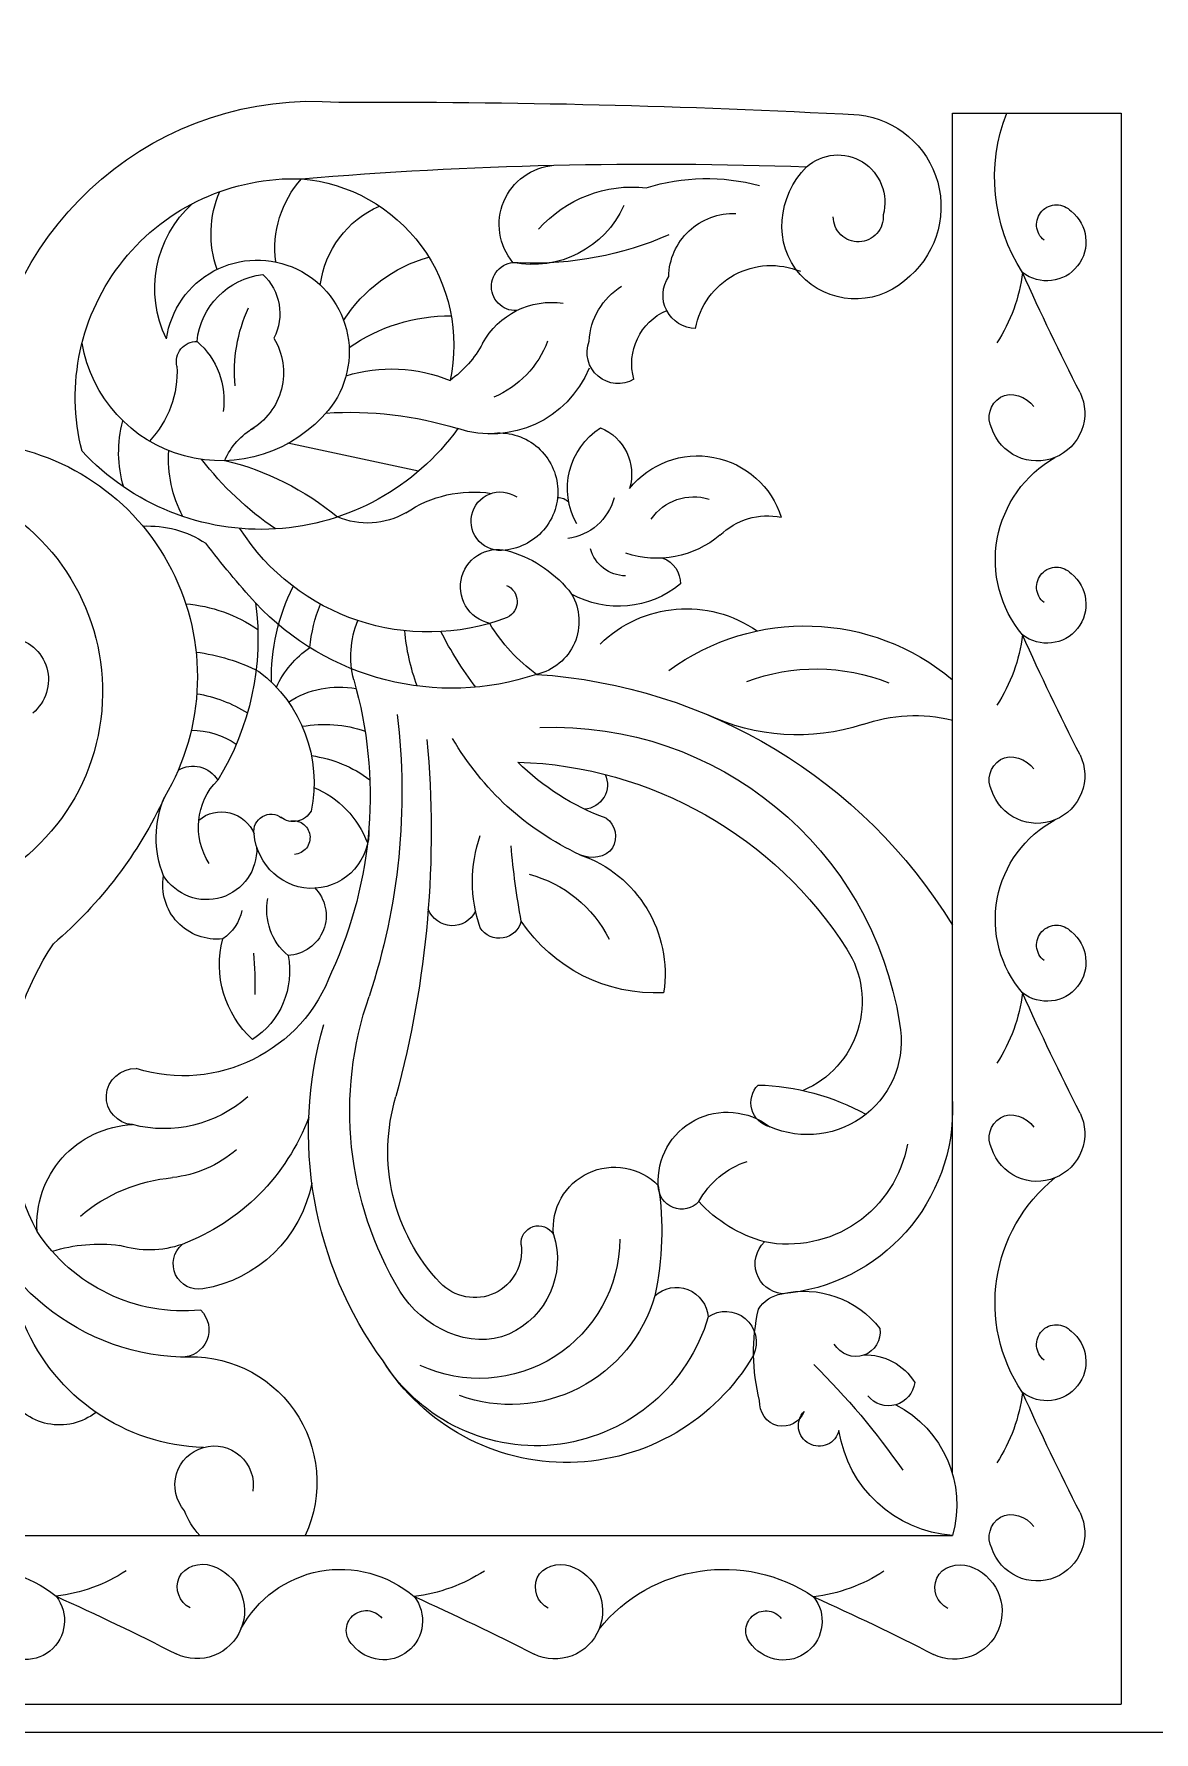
# Model space of a CAD drawing. Header units: millimetres. Extents: x 4613 to 4857, y 4354 to 4620.
# Drawn here: x 4776.2 to 4816.4, y 4497.8 to 4558.8 of the extents above; entities that cross this region are included whole.
import ezdxf

# ---------------------------------------------------------------- set-up
doc = ezdxf.new("R2010")
doc.units = ezdxf.units.MM
doc.header["$MEASUREMENT"] = 0
doc.layers.add('Layer 1', color=18, linetype='Continuous', true_color=0x000000)

msp = doc.modelspace()

# ---------------------------------------------------------------- linework, layer by layer
at = {"layer": 'Layer 1', "lineweight": 9}
for points, knots in [([(4613.246, 4619.823), (4613.246, 4619.823), (4857.246, 4619.823), (4857.246, 4619.823), (4857.246, 4619.823), (4857.246, 4497.823), (4857.246, 4497.823), (4857.246, 4497.823), (4613.246, 4497.823), (4613.246, 4497.823), (4613.246, 4497.823), (4613.246, 4619.823), (4613.246, 4619.823)], [0, 0, 0, 0, 0.25, 0.25, 0.25, 0.5, 0.5, 0.5, 0.75, 0.75, 0.75, 1, 1, 1, 1]), ([(4805.823, 4555.918), (4807.168, 4555.762), (4808.285, 4554.807), (4808.649, 4553.502), (4809.012, 4552.197), (4808.53, 4550.787), (4807.459, 4549.957)], [0, 0, 0, 0, 0.333333, 0.333333, 0.333333, 1, 1, 1, 1]), ([(4803.939, 4554.048), (4804.497, 4554.546), (4805.316, 4554.618), (4805.952, 4554.225), (4806.589, 4553.832), (4806.885, 4553.044), (4806.691, 4552.322)], [0, 0, 0, 0, 0.333333, 0.333333, 0.333333, 1, 1, 1, 1]), ([(4777.916, 4543.833), (4777.302, 4546.225), (4777.851, 4548.767), (4779.398, 4550.693), (4780.944, 4552.619), (4783.325, 4553.703), (4785.794, 4553.62)], [0, 0, 0, 0, 0.333333, 0.333333, 0.333333, 1, 1, 1, 1]), ([(4793.393, 4550.614), (4792.882, 4551.224), (4792.754, 4552.068), (4793.06, 4552.803), (4793.367, 4553.537), (4794.067, 4554.041), (4794.86, 4554.107)], [0, 0, 0, 0, 0.333333, 0.333333, 0.333333, 1, 1, 1, 1]), ([(4807.459, 4549.957), (4806.354, 4549.006), (4804.693, 4549.105), (4803.709, 4550.18), (4802.724, 4551.256), (4802.895, 4553.031), (4803.939, 4554.048)], [0, 0, 0, 0, 0.333333, 0.333333, 0.333333, 1, 1, 1, 1]), ([(4785.794, 4553.62), (4787.509, 4553.473), (4789.078, 4552.595), (4790.1, 4551.21), (4791.122, 4549.825), (4791.497, 4548.058), (4791.132, 4546.376)], [0, 0, 0, 0, 0.333333, 0.333333, 0.333333, 1, 1, 1, 1]), ([(4813.441, 4552.455), (4814.047, 4551.975), (4814.151, 4551.096), (4813.675, 4550.488), (4813.199, 4549.879), (4812.307, 4549.78), (4811.696, 4550.252)], [0, 0, 0, 0, 0.333333, 0.333333, 0.333333, 1, 1, 1, 1]), ([(4812.472, 4551.414), (4812.315, 4551.537), (4812.218, 4551.721), (4812.203, 4551.919), (4812.188, 4552.118), (4812.257, 4552.314), (4812.393, 4552.46), (4812.528, 4552.606), (4812.719, 4552.688), (4812.918, 4552.687), (4813.117, 4552.686), (4813.307, 4552.602), (4813.441, 4552.455)], [0, 0, 0, 0, 0.2, 0.2, 0.2, 0.4, 0.4, 0.4, 0.6, 0.6, 0.6, 1, 1, 1, 1]), ([(4798.987, 4550.107), (4799, 4550.729), (4799.263, 4551.32), (4799.717, 4551.747), (4800.171, 4552.173), (4800.781, 4552.399), (4801.403, 4552.373)], [0, 0, 0, 0, 0.333333, 0.333333, 0.333333, 1, 1, 1, 1]), ([(4806.691, 4552.322), (4806.71, 4552.079), (4806.629, 4551.838), (4806.467, 4551.655), (4806.304, 4551.472), (4806.073, 4551.364), (4805.828, 4551.355), (4805.584, 4551.346), (4805.346, 4551.438), (4805.171, 4551.608), (4804.996, 4551.778), (4804.897, 4552.014), (4804.899, 4552.258)], [0, 0, 0, 0, 0.2, 0.2, 0.2, 0.4, 0.4, 0.4, 0.6, 0.6, 0.6, 1, 1, 1, 1]), ([(4780.947, 4547.869), (4781.095, 4548.908), (4781.728, 4549.814), (4782.653, 4550.309), (4783.577, 4550.805), (4784.69, 4550.827), (4785.636, 4550.376), (4786.583, 4549.924), (4787.258, 4549.048), (4787.454, 4548.018), (4787.651, 4546.987), (4787.34, 4545.919), (4786.625, 4545.151)], [0, 0, 0, 0, 0.2, 0.2, 0.2, 0.4, 0.4, 0.4, 0.6, 0.6, 0.6, 1, 1, 1, 1]), ([(4793.523, 4548.883), (4793.274, 4548.873), (4793.032, 4548.97), (4792.86, 4549.15), (4792.688, 4549.33), (4792.601, 4549.577), (4792.622, 4549.825), (4792.643, 4550.073), (4792.77, 4550.3), (4792.97, 4550.448), (4793.171, 4550.597), (4793.426, 4550.652), (4793.67, 4550.599)], [0, 0, 0, 0, 0.2, 0.2, 0.2, 0.4, 0.4, 0.4, 0.6, 0.6, 0.6, 1, 1, 1, 1]), ([(4799.952, 4548.243), (4800.101, 4549.061), (4800.612, 4549.768), (4801.341, 4550.167), (4802.071, 4550.566), (4802.947, 4550.612), (4803.716, 4550.296)], [0, 0, 0, 0, 0.333333, 0.333333, 0.333333, 1, 1, 1, 1]), ([(4799.952, 4548.243), (4799.514, 4548.251), (4799.116, 4548.497), (4798.914, 4548.885), (4798.712, 4549.273), (4798.742, 4549.744), (4798.987, 4550.107)], [0, 0, 0, 0, 0.333333, 0.333333, 0.333333, 1, 1, 1, 1]), ([(4786.775, 4545.323), (4785.52, 4543.802), (4783.493, 4543.154), (4781.588, 4543.663), (4779.684, 4544.171), (4778.246, 4545.775), (4777.916, 4547.718)], [0, 0, 0, 0, 0.333333, 0.333333, 0.333333, 1, 1, 1, 1]), ([(4781.319, 4546.884), (4781.269, 4547.103), (4781.322, 4547.333), (4781.463, 4547.507), (4781.604, 4547.682), (4781.819, 4547.782), (4782.044, 4547.779)], [0, 0, 0, 0, 0.333333, 0.333333, 0.333333, 1, 1, 1, 1]), ([(4784.804, 4547.891), (4785.138, 4547.345), (4785.236, 4546.687), (4785.077, 4546.067), (4784.918, 4545.447), (4784.513, 4544.916), (4783.958, 4544.598)], [0, 0, 0, 0, 0.333333, 0.333333, 0.333333, 1, 1, 1, 1]), ([(4797.737, 4546.416), (4797.329, 4546.177), (4796.814, 4546.221), (4796.451, 4546.525), (4796.089, 4546.83), (4795.961, 4547.34), (4796.126, 4547.784)], [0, 0, 0, 0, 0.333333, 0.333333, 0.333333, 1, 1, 1, 1]), ([(4810.593, 4544.655), (4810.389, 4545.051), (4810.525, 4545.538), (4810.905, 4545.771), (4811.285, 4546.005), (4811.848, 4545.796), (4812.109, 4545.435)], [0, 0, 0, 0, 0.333333, 0.333333, 0.333333, 1, 1, 1, 1]), ([(4813.763, 4545.94), (4813.969, 4545.514), (4813.989, 4545.021), (4813.819, 4544.58), (4813.649, 4544.139), (4813.301, 4543.786), (4812.863, 4543.608), (4812.425, 4543.43), (4811.932, 4543.441), (4811.502, 4543.639), (4811.073, 4543.837), (4810.743, 4544.206), (4810.593, 4544.655)], [0, 0, 0, 0, 0.2, 0.2, 0.2, 0.4, 0.4, 0.4, 0.6, 0.6, 0.6, 1, 1, 1, 1]), ([(4791.414, 4544.646), (4789.882, 4542.525), (4787.479, 4541.202), (4784.866, 4541.042), (4782.254, 4540.882), (4779.696, 4541.914), (4777.916, 4543.833)], [0, 0, 0, 0, 0.333333, 0.333333, 0.333333, 1, 1, 1, 1]), ([(4792.513, 4544.457), (4793.078, 4544.561), (4793.66, 4544.43), (4794.126, 4544.095), (4794.592, 4543.76), (4794.902, 4543.247), (4794.983, 4542.679), (4795.064, 4542.111), (4794.91, 4541.534), (4794.557, 4541.082), (4794.203, 4540.63), (4793.678, 4540.341), (4793.107, 4540.283)], [0, 0, 0, 0, 0.2, 0.2, 0.2, 0.4, 0.4, 0.4, 0.6, 0.6, 0.6, 1, 1, 1, 1]), ([(4774.359, 4544.143), (4777.248, 4543.886), (4779.803, 4542.166), (4781.128, 4539.586), (4782.454, 4537.006), (4782.35, 4533.903), (4780.876, 4531.405)], [0, 0, 0, 0, 0.333333, 0.333333, 0.333333, 1, 1, 1, 1]), ([(4797.582, 4542.498), (4798.31, 4543.398), (4799.473, 4543.826), (4800.61, 4543.612), (4801.748, 4543.398), (4802.68, 4542.565), (4803.031, 4541.462)], [0, 0, 0, 0, 0.333333, 0.333333, 0.333333, 1, 1, 1, 1]), ([(4811.696, 4537.235), (4810.898, 4538.196), (4810.566, 4539.461), (4810.79, 4540.69), (4811.014, 4541.919), (4811.777, 4542.99), (4812.863, 4543.608)], [0, 0, 0, 0, 0.333333, 0.333333, 0.333333, 1, 1, 1, 1]), ([(4793.107, 4540.283), (4792.763, 4540.226), (4792.414, 4540.344), (4792.175, 4540.596), (4791.935, 4540.848), (4791.837, 4541.205), (4791.911, 4541.545), (4791.985, 4541.885), (4792.223, 4542.166), (4792.546, 4542.295), (4792.869, 4542.425), (4793.237, 4542.384), (4793.526, 4542.19)], [0, 0, 0, 0, 0.2, 0.2, 0.2, 0.4, 0.4, 0.4, 0.6, 0.6, 0.6, 1, 1, 1, 1]), ([(4775.531, 4541.435), (4778.121, 4539.491), (4779.241, 4536.15), (4778.346, 4533.039), (4777.451, 4529.927), (4774.66, 4527.686), (4771.433, 4527.415)], [0, 0, 0, 0, 0.333333, 0.333333, 0.333333, 1, 1, 1, 1]), ([(4792.557, 4537.65), (4792.194, 4537.731), (4791.882, 4537.958), (4791.693, 4538.278), (4791.504, 4538.598), (4791.456, 4538.983), (4791.56, 4539.339), (4791.664, 4539.696), (4791.91, 4539.993), (4792.241, 4540.162), (4792.572, 4540.33), (4792.96, 4540.353), (4793.309, 4540.227)], [0, 0, 0, 0, 0.2, 0.2, 0.2, 0.4, 0.4, 0.4, 0.6, 0.6, 0.6, 1, 1, 1, 1]), ([(4812.472, 4538.397), (4812.315, 4538.52), (4812.218, 4538.703), (4812.203, 4538.902), (4812.188, 4539.1), (4812.257, 4539.297), (4812.393, 4539.443), (4812.528, 4539.588), (4812.719, 4539.671), (4812.918, 4539.67), (4813.117, 4539.669), (4813.307, 4539.584), (4813.441, 4539.437)], [0, 0, 0, 0, 0.2, 0.2, 0.2, 0.4, 0.4, 0.4, 0.6, 0.6, 0.6, 1, 1, 1, 1]), ([(4793.157, 4539.014), (4793.386, 4538.918), (4793.538, 4538.697), (4793.545, 4538.448), (4793.552, 4538.2), (4793.41, 4537.968), (4793.186, 4537.859)], [0, 0, 0, 0, 0.333333, 0.333333, 0.333333, 1, 1, 1, 1]), ([(4813.441, 4539.437), (4814.047, 4538.957), (4814.151, 4538.079), (4813.675, 4537.47), (4813.199, 4536.862), (4812.307, 4536.763), (4811.696, 4537.235)], [0, 0, 0, 0, 0.333333, 0.333333, 0.333333, 1, 1, 1, 1]), ([(4795.5, 4538.703), (4795.812, 4538.166), (4795.85, 4537.513), (4795.603, 4536.944), (4795.356, 4536.375), (4794.849, 4535.956), (4794.244, 4535.817)], [0, 0, 0, 0, 0.333333, 0.333333, 0.333333, 1, 1, 1, 1]), ([(4775.355, 4537.149), (4775.966, 4537.073), (4776.473, 4536.642), (4776.646, 4536.051), (4776.819, 4535.461), (4776.615, 4534.817), (4776.142, 4534.425)], [0, 0, 0, 0, 0.333333, 0.333333, 0.333333, 1, 1, 1, 1]), ([(4810.593, 4531.638), (4810.389, 4532.034), (4810.525, 4532.521), (4810.905, 4532.754), (4811.285, 4532.987), (4811.848, 4532.779), (4812.109, 4532.418)], [0, 0, 0, 0, 0.333333, 0.333333, 0.333333, 1, 1, 1, 1]), ([(4813.763, 4532.922), (4813.969, 4532.496), (4813.989, 4532.004), (4813.819, 4531.563), (4813.649, 4531.121), (4813.301, 4530.769), (4812.863, 4530.591), (4812.425, 4530.413), (4811.932, 4530.424), (4811.502, 4530.622), (4811.073, 4530.82), (4810.743, 4531.189), (4810.593, 4531.638)], [0, 0, 0, 0, 0.2, 0.2, 0.2, 0.4, 0.4, 0.4, 0.6, 0.6, 0.6, 1, 1, 1, 1]), ([(4781.368, 4532.372), (4781.602, 4532.515), (4781.883, 4532.558), (4782.15, 4532.492), (4782.416, 4532.426), (4782.646, 4532.255), (4782.786, 4532.02)], [0, 0, 0, 0, 0.333333, 0.333333, 0.333333, 1, 1, 1, 1]), ([(4796.704, 4532.223), (4796.825, 4531.96), (4796.81, 4531.655), (4796.663, 4531.406), (4796.516, 4531.157), (4796.254, 4530.996), (4795.966, 4530.975)], [0, 0, 0, 0, 0.333333, 0.333333, 0.333333, 1, 1, 1, 1]), ([(4782.103, 4530.576), (4782.412, 4530.841), (4782.83, 4530.941), (4783.225, 4530.844), (4783.62, 4530.747), (4783.945, 4530.463), (4784.096, 4530.085)], [0, 0, 0, 0, 0.333333, 0.333333, 0.333333, 1, 1, 1, 1]), ([(4784.096, 4530.085), (4784.056, 4530.334), (4784.173, 4530.582), (4784.39, 4530.711), (4784.607, 4530.839), (4784.885, 4530.818), (4785.083, 4530.663)], [0, 0, 0, 0, 0.333333, 0.333333, 0.333333, 1, 1, 1, 1]), ([(4786.141, 4530.907), (4786.038, 4530.72), (4785.859, 4530.588), (4785.651, 4530.545), (4785.442, 4530.501), (4785.224, 4530.553), (4785.056, 4530.684)], [0, 0, 0, 0, 0.333333, 0.333333, 0.333333, 1, 1, 1, 1]), ([(4785.356, 4530.545), (4785.521, 4530.584), (4785.694, 4530.552), (4785.835, 4530.458), (4785.975, 4530.363), (4786.07, 4530.213), (4786.096, 4530.046), (4786.121, 4529.879), (4786.076, 4529.709), (4785.971, 4529.576), (4785.866, 4529.444), (4785.709, 4529.361), (4785.541, 4529.348)], [0, 0, 0, 0, 0.2, 0.2, 0.2, 0.4, 0.4, 0.4, 0.6, 0.6, 0.6, 1, 1, 1, 1]), ([(4796.741, 4530.652), (4797.082, 4530.407), (4797.179, 4529.943), (4796.965, 4529.583), (4796.752, 4529.222), (4796.177, 4529.157), (4795.799, 4529.338)], [0, 0, 0, 0, 0.333333, 0.333333, 0.333333, 1, 1, 1, 1]), ([(4811.696, 4524.373), (4810.897, 4525.306), (4810.563, 4526.55), (4810.789, 4527.758), (4811.014, 4528.965), (4811.781, 4530.009), (4812.863, 4530.591)], [0, 0, 0, 0, 0.333333, 0.333333, 0.333333, 1, 1, 1, 1]), ([(4788.218, 4530.299), (4788.277, 4529.172), (4787.42, 4528.207), (4786.294, 4528.133), (4785.168, 4528.058), (4784.187, 4528.961), (4784.096, 4530.085)], [0, 0, 0, 0, 0.333333, 0.333333, 0.333333, 1, 1, 1, 1]), ([(4784.186, 4529.605), (4784.222, 4528.788), (4783.704, 4528.049), (4782.924, 4527.803), (4782.144, 4527.557), (4781.279, 4527.893), (4780.839, 4528.583)], [0, 0, 0, 0, 0.333333, 0.333333, 0.333333, 1, 1, 1, 1]), ([(4782.969, 4526.316), (4782.362, 4526.25), (4781.759, 4526.472), (4781.34, 4526.917), (4780.922, 4527.362), (4780.737, 4527.981), (4780.839, 4528.583)], [0, 0, 0, 0, 0.333333, 0.333333, 0.333333, 1, 1, 1, 1]), ([(4786.263, 4528.16), (4786.662, 4527.76), (4786.789, 4527.162), (4786.585, 4526.635), (4786.382, 4526.107), (4785.877, 4525.748), (4785.312, 4525.72)], [0, 0, 0, 0, 0.333333, 0.333333, 0.333333, 1, 1, 1, 1]), ([(4792.049, 4527.309), (4791.887, 4526.979), (4791.546, 4526.775), (4791.179, 4526.789), (4790.812, 4526.803), (4790.485, 4527.038), (4790.349, 4527.379)], [0, 0, 0, 0, 0.333333, 0.333333, 0.333333, 1, 1, 1, 1]), ([(4793.692, 4526.956), (4793.615, 4526.641), (4793.358, 4526.401), (4793.038, 4526.347), (4792.718, 4526.292), (4792.393, 4526.438), (4792.217, 4526.711)], [0, 0, 0, 0, 0.333333, 0.333333, 0.333333, 1, 1, 1, 1]), ([(4813.441, 4526.575), (4814.047, 4526.095), (4814.151, 4525.217), (4813.675, 4524.608), (4813.199, 4524), (4812.307, 4523.901), (4811.696, 4524.373)], [0, 0, 0, 0, 0.333333, 0.333333, 0.333333, 1, 1, 1, 1]), ([(4812.472, 4525.535), (4812.315, 4525.658), (4812.218, 4525.841), (4812.203, 4526.04), (4812.188, 4526.238), (4812.257, 4526.435), (4812.393, 4526.581), (4812.528, 4526.726), (4812.719, 4526.809), (4812.918, 4526.808), (4813.117, 4526.807), (4813.307, 4526.722), (4813.441, 4526.575)], [0, 0, 0, 0, 0.2, 0.2, 0.2, 0.4, 0.4, 0.4, 0.6, 0.6, 0.6, 1, 1, 1, 1]), ([(4805.388, 4525.948), (4805.94, 4525.086), (4806.085, 4524.024), (4805.783, 4523.045), (4805.482, 4522.066), (4804.758, 4521.268), (4803.816, 4520.867)], [0, 0, 0, 0, 0.333333, 0.333333, 0.333333, 1, 1, 1, 1]), ([(4807.282, 4523.274), (4807.514, 4522.048), (4807.05, 4520.794), (4806.075, 4520.016), (4805.1, 4519.238), (4803.761, 4519.069), (4802.617, 4519.567)], [0, 0, 0, 0, 0.333333, 0.333333, 0.333333, 1, 1, 1, 1]), ([(4779.727, 4519.643), (4779.179, 4519.679), (4778.761, 4520.148), (4778.786, 4520.697), (4778.812, 4521.246), (4779.313, 4521.672), (4779.862, 4521.656)], [0, 0, 0, 0, 0.333333, 0.333333, 0.333333, 1, 1, 1, 1]), ([(4802.617, 4519.567), (4802.306, 4519.645), (4802.061, 4519.884), (4801.974, 4520.193), (4801.887, 4520.502), (4801.974, 4520.836), (4802.199, 4521.065)], [0, 0, 0, 0, 0.333333, 0.333333, 0.333333, 1, 1, 1, 1]), ([(4798.614, 4517.455), (4798.553, 4518.427), (4799.066, 4519.345), (4799.926, 4519.802), (4800.786, 4520.259), (4801.846, 4520.162), (4802.617, 4519.567)], [0, 0, 0, 0, 0.333333, 0.333333, 0.333333, 1, 1, 1, 1]), ([(4810.593, 4518.776), (4810.389, 4519.172), (4810.525, 4519.659), (4810.905, 4519.892), (4811.285, 4520.125), (4811.848, 4519.917), (4812.109, 4519.556)], [0, 0, 0, 0, 0.333333, 0.333333, 0.333333, 1, 1, 1, 1]), ([(4776.301, 4515.804), (4776.231, 4516.77), (4776.555, 4517.724), (4777.2, 4518.447), (4777.844, 4519.17), (4778.759, 4519.602), (4779.727, 4519.643)], [0, 0, 0, 0, 0.333333, 0.333333, 0.333333, 1, 1, 1, 1]), ([(4813.763, 4520.06), (4813.969, 4519.634), (4813.989, 4519.142), (4813.819, 4518.701), (4813.649, 4518.259), (4813.301, 4517.907), (4812.863, 4517.729), (4812.425, 4517.551), (4811.932, 4517.562), (4811.502, 4517.76), (4811.073, 4517.958), (4810.743, 4518.327), (4810.593, 4518.776)], [0, 0, 0, 0, 0.2, 0.2, 0.2, 0.4, 0.4, 0.4, 0.6, 0.6, 0.6, 1, 1, 1, 1]), ([(4807.564, 4518.945), (4807.358, 4517.794), (4806.699, 4516.773), (4805.734, 4516.112), (4804.77, 4515.451), (4803.575, 4515.205), (4802.426, 4515.428)], [0, 0, 0, 0, 0.333333, 0.333333, 0.333333, 1, 1, 1, 1]), ([(4794.85, 4515.699), (4794.759, 4516.625), (4795.259, 4517.508), (4796.1, 4517.905), (4796.941, 4518.303), (4797.957, 4518.114), (4798.614, 4517.455)], [0, 0, 0, 0, 0.333333, 0.333333, 0.333333, 1, 1, 1, 1]), ([(4800.065, 4516.876), (4799.83, 4516.623), (4799.465, 4516.539), (4799.144, 4516.666), (4798.823, 4516.792), (4798.612, 4517.11), (4798.614, 4517.455)], [0, 0, 0, 0, 0.333333, 0.333333, 0.333333, 1, 1, 1, 1]), ([(4793.688, 4515.329), (4793.662, 4515.618), (4793.838, 4515.887), (4794.114, 4515.978), (4794.389, 4516.07), (4794.699, 4515.946), (4794.85, 4515.699)], [0, 0, 0, 0, 0.333333, 0.333333, 0.333333, 1, 1, 1, 1]), ([(4782.254, 4513.741), (4781.851, 4513.674), (4781.452, 4513.882), (4781.276, 4514.251), (4781.099, 4514.62), (4781.199, 4515.071), (4781.505, 4515.342)], [0, 0, 0, 0, 0.333333, 0.333333, 0.333333, 1, 1, 1, 1]), ([(4794.85, 4515.699), (4795.303, 4514.272), (4794.613, 4512.733), (4793.247, 4512.121), (4791.882, 4511.508), (4790.091, 4512.379), (4789.327, 4513.666)], [0, 0, 0, 0, 0.333333, 0.333333, 0.333333, 1, 1, 1, 1]), ([(4797.235, 4515.533), (4797.22, 4513.819), (4796.338, 4512.229), (4794.892, 4511.31), (4793.445, 4510.392), (4791.617, 4510.276), (4790.06, 4510.992)], [0, 0, 0, 0, 0.333333, 0.333333, 0.333333, 1, 1, 1, 1]), ([(4793.688, 4515.329), (4793.781, 4514.605), (4793.398, 4513.903), (4792.738, 4513.588), (4792.079, 4513.274), (4791.279, 4513.434), (4790.775, 4513.963)], [0, 0, 0, 0, 0.333333, 0.333333, 0.333333, 1, 1, 1, 1]), ([(4803.048, 4513.565), (4802.632, 4513.616), (4802.283, 4513.9), (4802.149, 4514.297), (4802.015, 4514.694), (4802.126, 4515.136), (4802.426, 4515.428)], [0, 0, 0, 0, 0.333333, 0.333333, 0.333333, 1, 1, 1, 1]), ([(4798.486, 4513.491), (4798.076, 4512.058), (4797.09, 4510.86), (4795.763, 4510.18), (4794.437, 4509.501), (4792.881, 4509.404), (4791.478, 4509.908)], [0, 0, 0, 0, 0.333333, 0.333333, 0.333333, 1, 1, 1, 1]), ([(4798.486, 4513.491), (4798.808, 4513.788), (4799.271, 4513.875), (4799.679, 4513.715), (4800.087, 4513.556), (4800.369, 4513.172), (4800.406, 4512.736)], [0, 0, 0, 0, 0.333333, 0.333333, 0.333333, 1, 1, 1, 1]), ([(4782.177, 4512.978), (4782.464, 4512.695), (4782.551, 4512.266), (4782.395, 4511.893), (4782.24, 4511.521), (4781.866, 4511.281), (4781.463, 4511.286)], [0, 0, 0, 0, 0.333333, 0.333333, 0.333333, 1, 1, 1, 1]), ([(4800.406, 4512.736), (4800.812, 4513.017), (4801.356, 4512.994), (4801.737, 4512.679), (4802.117, 4512.365), (4802.235, 4511.819), (4802.036, 4511.367)], [0, 0, 0, 0, 0.333333, 0.333333, 0.333333, 1, 1, 1, 1]), ([(4800.406, 4512.736), (4799.687, 4510.303), (4797.611, 4508.516), (4795.098, 4508.168), (4792.585, 4507.819), (4790.08, 4509.007), (4788.726, 4511.153)], [0, 0, 0, 0, 0.333333, 0.333333, 0.333333, 1, 1, 1, 1]), ([(4806.572, 4512.318), (4806.631, 4511.903), (4806.391, 4511.504), (4805.997, 4511.362), (4805.603, 4511.22), (4805.149, 4511.4), (4804.931, 4511.758)], [0, 0, 0, 0, 0.333333, 0.333333, 0.333333, 1, 1, 1, 1]), ([(4813.441, 4512.223), (4814.047, 4511.743), (4814.151, 4510.865), (4813.675, 4510.256), (4813.199, 4509.648), (4812.307, 4509.549), (4811.696, 4510.021)], [0, 0, 0, 0, 0.333333, 0.333333, 0.333333, 1, 1, 1, 1]), ([(4812.472, 4511.182), (4812.315, 4511.306), (4812.218, 4511.489), (4812.203, 4511.688), (4812.188, 4511.886), (4812.257, 4512.083), (4812.393, 4512.228), (4812.528, 4512.374), (4812.719, 4512.457), (4812.918, 4512.456), (4813.117, 4512.455), (4813.307, 4512.37), (4813.441, 4512.223)], [0, 0, 0, 0, 0.2, 0.2, 0.2, 0.4, 0.4, 0.4, 0.6, 0.6, 0.6, 1, 1, 1, 1]), ([(4781.463, 4511.286), (4783.063, 4511.422), (4784.615, 4510.697), (4785.537, 4509.382), (4786.459, 4508.067), (4786.604, 4506.346), (4785.93, 4504.888)], [0, 0, 0, 0, 0.333333, 0.333333, 0.333333, 1, 1, 1, 1]), ([(4802.036, 4511.367), (4800.667, 4509.019), (4798.172, 4507.556), (4795.454, 4507.508), (4792.737, 4507.46), (4790.177, 4508.855), (4788.726, 4511.153)], [0, 0, 0, 0, 0.333333, 0.333333, 0.333333, 1, 1, 1, 1]), ([(4807.824, 4510.378), (4807.779, 4509.999), (4807.51, 4509.684), (4807.144, 4509.579), (4806.777, 4509.474), (4806.378, 4509.605), (4806.14, 4509.903)], [0, 0, 0, 0, 0.333333, 0.333333, 0.333333, 1, 1, 1, 1]), ([(4778.416, 4509.307), (4777.924, 4508.923), (4777.29, 4508.773), (4776.678, 4508.897), (4776.067, 4509.021), (4775.539, 4509.41), (4775.236, 4509.955)], [0, 0, 0, 0, 0.333333, 0.333333, 0.333333, 1, 1, 1, 1]), ([(4803.852, 4509.343), (4803.707, 4508.961), (4803.305, 4508.741), (4802.905, 4508.826), (4802.506, 4508.911), (4802.232, 4509.323), (4802.254, 4509.731)], [0, 0, 0, 0, 0.333333, 0.333333, 0.333333, 1, 1, 1, 1]), ([(4805.104, 4508.653), (4805.048, 4508.43), (4804.893, 4508.246), (4804.683, 4508.154), (4804.473, 4508.062), (4804.23, 4508.074), (4804.029, 4508.184), (4803.828, 4508.295), (4803.69, 4508.492), (4803.655, 4508.719), (4803.62, 4508.946), (4803.693, 4509.177), (4803.852, 4509.343)], [0, 0, 0, 0, 0.2, 0.2, 0.2, 0.4, 0.4, 0.4, 0.6, 0.6, 0.6, 1, 1, 1, 1]), ([(4781.597, 4505.771), (4781.281, 4506.134), (4781.172, 4506.632), (4781.308, 4507.093), (4781.445, 4507.553), (4781.811, 4507.914), (4782.272, 4508.046), (4782.734, 4508.179), (4783.232, 4508.066), (4783.591, 4507.748), (4783.951, 4507.43), (4784.122, 4506.945), (4784.047, 4506.471)], [0, 0, 0, 0, 0.2, 0.2, 0.2, 0.4, 0.4, 0.4, 0.6, 0.6, 0.6, 1, 1, 1, 1]), ([(4810.593, 4504.423), (4810.389, 4504.82), (4810.525, 4505.306), (4810.905, 4505.54), (4811.285, 4505.773), (4811.848, 4505.564), (4812.109, 4505.203)], [0, 0, 0, 0, 0.333333, 0.333333, 0.333333, 1, 1, 1, 1]), ([(4813.763, 4505.708), (4813.969, 4505.282), (4813.989, 4504.79), (4813.819, 4504.348), (4813.649, 4503.907), (4813.301, 4503.555), (4812.863, 4503.377), (4812.425, 4503.199), (4811.932, 4503.21), (4811.502, 4503.408), (4811.073, 4503.606), (4810.743, 4503.975), (4810.593, 4504.423)], [0, 0, 0, 0, 0.2, 0.2, 0.2, 0.4, 0.4, 0.4, 0.6, 0.6, 0.6, 1, 1, 1, 1]), ([(4770.606, 4501.537), (4771.223, 4502.623), (4772.289, 4503.38), (4773.518, 4503.606), (4774.746, 4503.831), (4776.018, 4503.496), (4776.98, 4502.699)], [0, 0, 0, 0, 0.333333, 0.333333, 0.333333, 1, 1, 1, 1]), ([(4781.797, 4502.282), (4781.401, 4502.486), (4781.229, 4502.961), (4781.402, 4503.372), (4781.576, 4503.782), (4782.156, 4503.94), (4782.578, 4503.797)], [0, 0, 0, 0, 0.333333, 0.333333, 0.333333, 1, 1, 1, 1]), ([(4782.578, 4503.797), (4783.027, 4503.648), (4783.394, 4503.32), (4783.592, 4502.89), (4783.79, 4502.46), (4783.801, 4501.966), (4783.623, 4501.527), (4783.446, 4501.089), (4783.094, 4500.743), (4782.653, 4500.573), (4782.212, 4500.403), (4781.717, 4500.423), (4781.291, 4500.629)], [0, 0, 0, 0, 0.2, 0.2, 0.2, 0.4, 0.4, 0.4, 0.6, 0.6, 0.6, 1, 1, 1, 1]), ([(4783.623, 4501.527), (4784.204, 4502.61), (4785.243, 4503.371), (4786.45, 4503.598), (4787.657, 4503.825), (4788.908, 4503.487), (4789.842, 4502.69)], [0, 0, 0, 0, 0.333333, 0.333333, 0.333333, 1, 1, 1, 1]), ([(4794.659, 4502.273), (4794.263, 4502.477), (4794.091, 4502.952), (4794.264, 4503.363), (4794.438, 4503.773), (4795.017, 4503.93), (4795.44, 4503.788)], [0, 0, 0, 0, 0.333333, 0.333333, 0.333333, 1, 1, 1, 1]), ([(4795.44, 4503.788), (4795.889, 4503.639), (4796.256, 4503.31), (4796.454, 4502.881), (4796.652, 4502.451), (4796.663, 4501.956), (4796.485, 4501.518), (4796.307, 4501.08), (4795.956, 4500.734), (4795.515, 4500.564), (4795.074, 4500.393), (4794.579, 4500.414), (4794.153, 4500.619)], [0, 0, 0, 0, 0.2, 0.2, 0.2, 0.4, 0.4, 0.4, 0.6, 0.6, 0.6, 1, 1, 1, 1]), ([(4809.011, 4502.263), (4808.615, 4502.467), (4808.443, 4502.942), (4808.617, 4503.352), (4808.79, 4503.763), (4809.37, 4503.92), (4809.792, 4503.778)], [0, 0, 0, 0, 0.333333, 0.333333, 0.333333, 1, 1, 1, 1]), ([(4809.792, 4503.778), (4810.241, 4503.628), (4810.608, 4503.3), (4810.806, 4502.87), (4811.004, 4502.441), (4811.015, 4501.946), (4810.837, 4501.508), (4810.66, 4501.069), (4810.309, 4500.724), (4809.867, 4500.553), (4809.426, 4500.383), (4808.931, 4500.404), (4808.505, 4500.609)], [0, 0, 0, 0, 0.2, 0.2, 0.2, 0.4, 0.4, 0.4, 0.6, 0.6, 0.6, 1, 1, 1, 1]), ([(4776.98, 4502.699), (4777.459, 4502.093), (4777.36, 4501.214), (4776.757, 4500.731), (4776.155, 4500.248), (4775.264, 4500.355), (4774.777, 4500.955)], [0, 0, 0, 0, 0.333333, 0.333333, 0.333333, 1, 1, 1, 1]), ([(4789.842, 4502.69), (4790.321, 4502.084), (4790.222, 4501.205), (4789.619, 4500.722), (4789.017, 4500.238), (4788.125, 4500.346), (4787.638, 4500.946)], [0, 0, 0, 0, 0.333333, 0.333333, 0.333333, 1, 1, 1, 1]), ([(4804.194, 4502.679), (4804.674, 4502.074), (4804.574, 4501.195), (4803.971, 4500.711), (4803.369, 4500.228), (4802.478, 4500.336), (4801.991, 4500.935)], [0, 0, 0, 0, 0.333333, 0.333333, 0.333333, 1, 1, 1, 1]), ([(4787.638, 4500.946), (4787.491, 4501.08), (4787.407, 4501.269), (4787.406, 4501.469), (4787.405, 4501.668), (4787.488, 4501.859), (4787.634, 4501.995), (4787.779, 4502.13), (4787.975, 4502.199), (4788.174, 4502.184), (4788.372, 4502.169), (4788.556, 4502.071), (4788.68, 4501.915)], [0, 0, 0, 0, 0.2, 0.2, 0.2, 0.4, 0.4, 0.4, 0.6, 0.6, 0.6, 1, 1, 1, 1]), ([(4801.991, 4500.935), (4801.844, 4501.07), (4801.759, 4501.259), (4801.758, 4501.458), (4801.757, 4501.657), (4801.84, 4501.849), (4801.986, 4501.984), (4802.132, 4502.12), (4802.327, 4502.189), (4802.526, 4502.174), (4802.724, 4502.159), (4802.908, 4502.061), (4803.032, 4501.904)], [0, 0, 0, 0, 0.2, 0.2, 0.2, 0.4, 0.4, 0.4, 0.6, 0.6, 0.6, 1, 1, 1, 1])]:
    msp.add_open_spline(points, degree=3, knots=knots, dxfattribs=at)
for points in [[(4774.517, 4545.652), (4775.055, 4552.085), (4780.703, 4556.873), (4787.139, 4556.37)], [(4787.139, 4556.37), (4793.37, 4556.402), (4799.601, 4556.251), (4805.823, 4555.918)], [(4809.181, 4507.09), (4809.181, 4507.09), (4809.181, 4555.978), (4809.181, 4555.978)], [(4809.181, 4555.978), (4809.181, 4555.978), (4815.246, 4555.978), (4815.246, 4555.978)], [(4811.696, 4550.252), (4810.601, 4551.959), (4810.391, 4554.09), (4811.129, 4555.978)], [(4815.246, 4555.978), (4815.246, 4555.978), (4815.246, 4498.823), (4815.246, 4498.823)], [(4785.794, 4553.62), (4791.828, 4554.127), (4797.888, 4554.27), (4803.939, 4554.048)], [(4798.181, 4553.298), (4799.502, 4553.71), (4800.913, 4553.738), (4802.249, 4553.379)], [(4782.768, 4550.366), (4782.444, 4551.275), (4782.477, 4552.273), (4782.858, 4553.159)], [(4784.87, 4550.633), (4784.734, 4551.715), (4785.072, 4552.803), (4785.794, 4553.62)], [(4794.315, 4551.81), (4795.286, 4552.903), (4796.728, 4553.457), (4798.181, 4553.298)], [(4780.947, 4547.869), (4780.137, 4549.516), (4780.521, 4551.502), (4781.884, 4552.731)], [(4786.473, 4549.802), (4786.63, 4551.056), (4787.437, 4552.134), (4788.595, 4552.64)], [(4797.376, 4552.655), (4796.684, 4551.132), (4795.033, 4550.287), (4793.393, 4550.614)], [(4798.986, 4551.605), (4797.313, 4550.871), (4795.495, 4550.527), (4793.67, 4550.599)], [(4787.311, 4548.532), (4788.017, 4549.639), (4789.105, 4550.45), (4790.369, 4550.81)], [(4782.044, 4547.779), (4782.171, 4549.033), (4783.152, 4550.033), (4784.404, 4550.185)], [(4784.404, 4550.185), (4785.039, 4549.599), (4785.202, 4548.659), (4784.804, 4547.891)], [(4811.696, 4550.252), (4811.585, 4549.352), (4811.271, 4548.489), (4810.777, 4547.729)], [(4813.763, 4545.94), (4813.038, 4547.359), (4812.348, 4548.798), (4811.696, 4550.252)], [(4796.126, 4547.784), (4796.172, 4548.592), (4796.608, 4549.329), (4797.295, 4549.759)], [(4783.416, 4546.184), (4783.323, 4547.144), (4783.489, 4548.111), (4783.896, 4548.985)], [(4792.3, 4547.703), (4792.867, 4548.746), (4794.026, 4549.324), (4795.2, 4549.151)], [(4797.737, 4546.416), (4797.456, 4547.418), (4797.96, 4548.474), (4798.914, 4548.888)], [(4787.507, 4547.558), (4788.584, 4548.306), (4789.866, 4548.704), (4791.177, 4548.697)], [(4782.044, 4547.779), (4782.763, 4547.155), (4783.117, 4546.208), (4782.983, 4545.265)], [(4792.3, 4547.703), (4792.016, 4547.179), (4791.616, 4546.725), (4791.132, 4546.376)], [(4794.637, 4547.788), (4794.3, 4546.878), (4793.599, 4546.15), (4792.704, 4545.777)], [(4781.319, 4546.884), (4781.377, 4545.891), (4781.019, 4544.918), (4780.331, 4544.2)], [(4787.398, 4546.544), (4788.625, 4546.921), (4789.945, 4546.861), (4791.132, 4546.376)], [(4796.126, 4546.818), (4795.37, 4544.971), (4793.311, 4544.024), (4791.414, 4544.646)], [(4786.674, 4545.205), (4788.275, 4545.305), (4789.881, 4545.116), (4791.414, 4544.646)], [(4779.411, 4542.546), (4779.178, 4543.319), (4779.168, 4544.144), (4779.382, 4544.923)], [(4783.041, 4543.503), (4783.256, 4543.999), (4783.626, 4544.412), (4784.094, 4544.682)], [(4795.688, 4541.223), (4795.01, 4542.417), (4795.386, 4543.934), (4796.542, 4544.675)], [(4796.542, 4544.675), (4797.394, 4544.323), (4797.843, 4543.383), (4797.582, 4542.498)], [(4790.005, 4543.12), (4790.005, 4543.12), (4785.311, 4544.118), (4785.311, 4544.118)], [(4781.533, 4541.489), (4781.148, 4542.216), (4780.974, 4543.037), (4781.032, 4543.857)], [(4784.858, 4541.045), (4783.846, 4541.732), (4782.952, 4542.577), (4782.208, 4543.548)], [(4783.041, 4543.503), (4784.527, 4543.147), (4785.91, 4542.452), (4787.084, 4541.474)], [(4789.549, 4541.622), (4790.446, 4542.234), (4791.542, 4542.483), (4792.615, 4542.319)], [(4794.993, 4542.169), (4795.148, 4542.177), (4795.298, 4542.113), (4795.4, 4541.997)], [(4797.03, 4542.157), (4796.818, 4541.38), (4796.161, 4540.804), (4795.363, 4540.695)], [(4798.361, 4541.397), (4798.819, 4542.067), (4799.663, 4542.356), (4800.437, 4542.11)], [(4789.549, 4541.622), (4788.796, 4541.191), (4787.883, 4541.136), (4787.084, 4541.474)], [(4800.826, 4540.814), (4801.408, 4541.382), (4802.234, 4541.625), (4803.031, 4541.462)], [(4780.088, 4541.142), (4780.891, 4541.186), (4781.688, 4540.971), (4782.359, 4540.527)], [(4793.186, 4537.859), (4789.633, 4536.513), (4785.62, 4537.854), (4783.584, 4541.062)], [(4784.148, 4538.382), (4783.523, 4539.073), (4782.926, 4539.788), (4782.359, 4540.527)], [(4797.437, 4539.355), (4796.847, 4539.364), (4796.334, 4539.761), (4796.176, 4540.329)], [(4800.826, 4540.814), (4799.889, 4540.031), (4798.613, 4539.786), (4797.453, 4540.166)], [(4793.309, 4540.227), (4794.182, 4539.963), (4794.949, 4539.429), (4795.5, 4538.703)], [(4798.781, 4539.997), (4799.166, 4539.85), (4799.416, 4539.476), (4799.405, 4539.064)], [(4799.405, 4539.064), (4798.303, 4538.151), (4796.751, 4538.008), (4795.5, 4538.703)], [(4784.722, 4535.53), (4784.688, 4536.725), (4784.956, 4537.91), (4785.502, 4538.974)], [(4796.523, 4536.905), (4798.043, 4538.399), (4800.414, 4538.596), (4802.163, 4537.378)], [(4781.636, 4538.35), (4782.566, 4538.278), (4783.46, 4537.959), (4784.227, 4537.427)], [(4784.148, 4538.382), (4784.442, 4536.168), (4783.961, 4533.92), (4782.786, 4532.02)], [(4794.244, 4535.817), (4790.668, 4534.621), (4786.72, 4535.626), (4784.148, 4538.382)], [(4786.094, 4536.779), (4786.149, 4537.315), (4786.276, 4537.84), (4786.474, 4538.341)], [(4798.994, 4535.952), (4802.055, 4538.211), (4806.269, 4538.074), (4809.181, 4535.626)], [(4787.676, 4535.617), (4787.494, 4536.325), (4787.543, 4537.074), (4787.815, 4537.752)], [(4789.95, 4535.401), (4789.714, 4536.039), (4789.564, 4536.707), (4789.505, 4537.385)], [(4792.056, 4535.359), (4791.581, 4535.987), (4791.162, 4536.654), (4790.802, 4537.353)], [(4794.244, 4535.817), (4793.563, 4536.307), (4792.989, 4536.931), (4792.557, 4537.65)], [(4811.696, 4537.235), (4811.585, 4536.335), (4811.271, 4535.472), (4810.777, 4534.712)], [(4813.763, 4532.922), (4813.038, 4534.342), (4812.348, 4535.78), (4811.696, 4537.235)], [(4782.008, 4536.618), (4782.796, 4536.518), (4783.56, 4536.282), (4784.267, 4535.921)], [(4784.894, 4535.355), (4785.158, 4535.929), (4785.573, 4536.422), (4786.094, 4536.779)], [(4801.789, 4535.56), (4803.436, 4536.175), (4805.254, 4536.16), (4806.892, 4535.519)], [(4784.267, 4535.921), (4785.806, 4534.753), (4786.535, 4532.8), (4786.141, 4530.907)], [(4785.328, 4534.822), (4786.046, 4535.292), (4786.919, 4535.465), (4787.762, 4535.304)], [(4787.676, 4535.617), (4788.675, 4532.138), (4788.39, 4528.413), (4786.874, 4525.125)], [(4794.244, 4535.817), (4800.389, 4535.42), (4805.961, 4532.056), (4809.181, 4526.807)], [(4782.036, 4535.123), (4782.681, 4535.015), (4783.3, 4534.782), (4783.856, 4534.437)], [(4789.233, 4534.374), (4789.647, 4530.965), (4789.302, 4527.505), (4788.224, 4524.245)], [(4794.352, 4533.905), (4800.732, 4534.162), (4806.294, 4529.583), (4807.282, 4523.274)], [(4805.953, 4534.011), (4804.11, 4533.418), (4802.11, 4533.55), (4800.36, 4534.377)], [(4805.953, 4534.011), (4806.989, 4534.381), (4808.112, 4534.437), (4809.181, 4534.174)], [(4781.839, 4533.809), (4782.416, 4533.813), (4782.981, 4533.638), (4783.455, 4533.307)], [(4785.821, 4533.951), (4786.577, 4534.086), (4787.356, 4534.026), (4788.082, 4533.776)], [(4790.303, 4533.479), (4790.699, 4529.173), (4790.322, 4524.83), (4789.19, 4520.657)], [(4795.799, 4529.338), (4793.882, 4530.228), (4792.284, 4531.687), (4791.224, 4533.515)], [(4786.152, 4532.898), (4786.913, 4532.79), (4787.635, 4532.493), (4788.251, 4532.033)], [(4793.568, 4532.666), (4798.374, 4532.516), (4802.798, 4529.999), (4805.388, 4525.948)], [(4796.741, 4530.652), (4795.549, 4531.082), (4794.465, 4531.77), (4793.568, 4532.666)], [(4782.484, 4529.024), (4781.863, 4529.968), (4781.99, 4531.219), (4782.786, 4532.02)], [(4786.243, 4531.754), (4787.134, 4531.385), (4787.831, 4530.662), (4788.167, 4529.76)], [(4780.876, 4531.405), (4779.945, 4529.381), (4778.582, 4527.584), (4776.884, 4526.141)], [(4780.839, 4528.583), (4780.477, 4529.491), (4780.49, 4530.507), (4780.876, 4531.405)], [(4792.217, 4526.711), (4791.842, 4527.783), (4791.842, 4528.952), (4792.217, 4530.025)], [(4793.692, 4526.956), (4793.527, 4527.85), (4793.404, 4528.751), (4793.323, 4529.657)], [(4795.799, 4529.338), (4797.869, 4528.632), (4799.135, 4526.54), (4798.805, 4524.378)], [(4793.978, 4528.637), (4795.225, 4528.31), (4796.27, 4527.459), (4796.846, 4526.305)], [(4785.312, 4525.72), (4784.718, 4526.218), (4784.441, 4527.001), (4784.588, 4527.762)], [(4783.651, 4527.337), (4783.571, 4526.919), (4783.325, 4526.55), (4782.969, 4526.316)], [(4798.805, 4524.378), (4796.766, 4524.277), (4794.824, 4525.257), (4793.692, 4526.956)], [(4784.034, 4522.7), (4783.037, 4523.614), (4782.627, 4525.007), (4782.969, 4526.316)], [(4776.301, 4515.804), (4774.609, 4519.099), (4774.833, 4523.056), (4776.884, 4526.141)], [(4785.312, 4525.72), (4785.549, 4524.547), (4785.041, 4523.348), (4784.034, 4522.7)], [(4784.077, 4525.805), (4784.115, 4525.31), (4784.129, 4524.813), (4784.12, 4524.316)], [(4786.874, 4525.125), (4785.843, 4522.281), (4782.75, 4520.754), (4779.862, 4521.656)], [(4811.696, 4524.373), (4811.585, 4523.473), (4811.271, 4522.61), (4810.777, 4521.85)], [(4813.763, 4520.06), (4813.038, 4521.48), (4812.348, 4522.918), (4811.696, 4524.373)], [(4789.327, 4513.666), (4787.407, 4516.853), (4787.003, 4520.731), (4788.224, 4524.245)], [(4788.726, 4511.153), (4786.185, 4514.634), (4785.399, 4519.1), (4786.597, 4523.24)], [(4802.199, 4521.065), (4803.553, 4521.031), (4804.88, 4520.67), (4806.066, 4520.015)], [(4783.863, 4520.644), (4782.739, 4519.64), (4781.186, 4519.265), (4779.727, 4519.643)], [(4790.775, 4513.963), (4789.085, 4515.748), (4788.48, 4518.304), (4789.19, 4520.657)], [(4809.181, 4520.47), (4809.321, 4516.898), (4806.611, 4513.851), (4803.048, 4513.565)], [(4786.059, 4519.912), (4785.272, 4517.803), (4783.61, 4516.137), (4781.505, 4515.342)], [(4783.46, 4518.74), (4782.811, 4518.183), (4782.009, 4517.834), (4781.159, 4517.738)], [(4800.065, 4516.876), (4800.445, 4517.558), (4801.066, 4518.074), (4801.805, 4518.324)], [(4781.463, 4511.286), (4777.548, 4511.439), (4774.277, 4514.326), (4773.63, 4518.191)], [(4777.853, 4516.359), (4778.787, 4517.146), (4779.942, 4517.628), (4781.159, 4517.738)], [(4811.696, 4510.021), (4810.018, 4512.5), (4810.528, 4515.855), (4812.863, 4517.729)], [(4786.168, 4517.539), (4785.781, 4515.583), (4784.22, 4514.071), (4782.254, 4513.741)], [(4798.614, 4517.455), (4798.812, 4516.137), (4798.769, 4514.794), (4798.486, 4513.491)], [(4802.426, 4515.428), (4801.521, 4515.684), (4800.703, 4516.185), (4800.065, 4516.876)], [(4782.177, 4512.978), (4779.846, 4512.753), (4777.581, 4513.843), (4776.301, 4515.804)], [(4776.84, 4515.094), (4777.624, 4515.338), (4778.453, 4515.41), (4779.267, 4515.303)], [(4781.505, 4515.342), (4780.783, 4515.086), (4779.998, 4515.073), (4779.267, 4515.303)], [(4802.211, 4513.008), (4802.394, 4513.308), (4802.701, 4513.512), (4803.048, 4513.565)], [(4803.048, 4513.565), (4804.365, 4513.878), (4805.744, 4513.389), (4806.572, 4512.318)], [(4802.254, 4509.731), (4801.977, 4510.804), (4801.963, 4511.928), (4802.211, 4513.008)], [(4782.272, 4508.046), (4779.456, 4508.132), (4776.947, 4509.855), (4775.85, 4512.45)], [(4804.197, 4511.024), (4805.378, 4509.862), (4806.448, 4508.592), (4807.392, 4507.23)], [(4805.98, 4511.368), (4806.729, 4511.401), (4807.437, 4511.02), (4807.824, 4510.378)], [(4811.696, 4510.021), (4811.585, 4509.121), (4811.271, 4508.258), (4810.777, 4507.497)], [(4813.763, 4505.708), (4813.038, 4507.128), (4812.348, 4508.566), (4811.696, 4510.021)], [(4807.14, 4509.581), (4808.851, 4508.704), (4809.704, 4506.738), (4809.181, 4504.888)], [(4809.181, 4504.888), (4807.11, 4505.037), (4805.418, 4506.601), (4805.104, 4508.653)], [(4782.141, 4504.888), (4781.902, 4505.143), (4781.717, 4505.443), (4781.597, 4505.771)], [(4715.246, 4504.888), (4715.246, 4504.888), (4809.181, 4504.888), (4809.181, 4504.888)], [(4796.485, 4501.518), (4798.358, 4503.853), (4801.715, 4504.356), (4804.194, 4502.679)], [(4779.504, 4503.616), (4778.743, 4503.122), (4777.88, 4502.809), (4776.98, 4502.699)], [(4792.366, 4503.607), (4791.605, 4503.113), (4790.742, 4502.8), (4789.842, 4502.69)], [(4806.718, 4503.596), (4805.958, 4503.103), (4805.094, 4502.789), (4804.194, 4502.679)], [(4776.98, 4502.699), (4778.434, 4502.045), (4779.872, 4501.355), (4781.291, 4500.629)], [(4789.842, 4502.69), (4791.296, 4502.036), (4792.734, 4501.346), (4794.153, 4500.619)], [(4804.194, 4502.679), (4805.648, 4502.026), (4807.086, 4501.336), (4808.505, 4500.609)], [(4715.246, 4498.823), (4715.246, 4498.823), (4815.246, 4498.823), (4815.246, 4498.823)]]:
    msp.add_open_spline(points, degree=3, dxfattribs=at)

doc.saveas('drawing.dxf')
